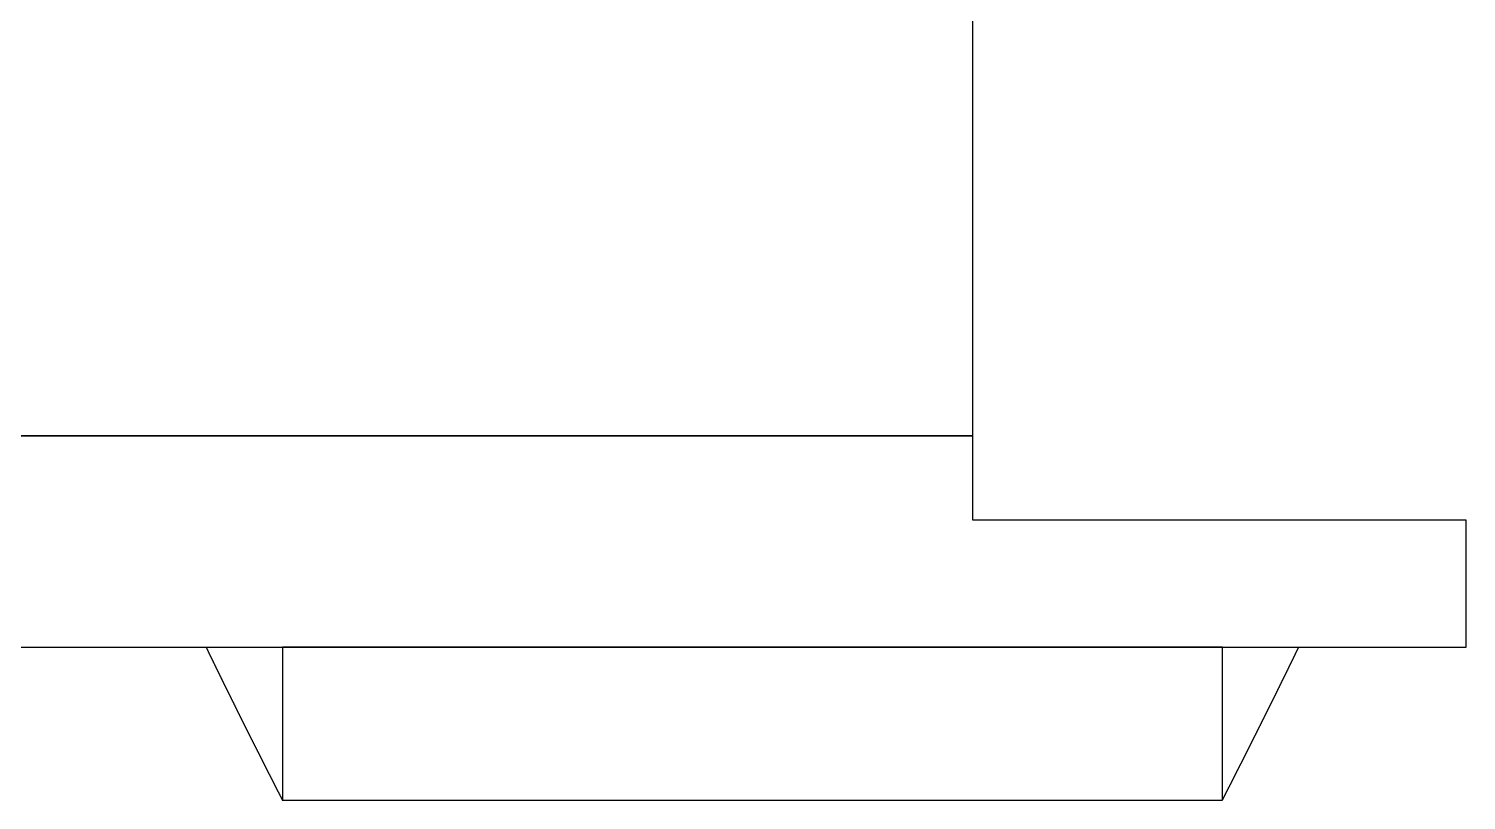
# Model space of a CAD drawing. Extents: x -37.2 to 46.7, y -36.3 to 36.3.
# Drawn here: x 41.47 to 46.72, y -2.81 to 0 of the extents above; entities that cross this region are included whole.
import ezdxf

# ---------------------------------------------------------------- set-up
doc = ezdxf.new("R2010")
doc.units = 0

msp = doc.modelspace()

# ---------------------------------------------------------------- linework, layer by layer
at = {"layer": 'ROSENBERGER_32K101-400L5_V2_GOLD'}
for points in [[(37.21516, -1.485742), (37.21516, -2.256782), (46.71516, -2.256782), (46.71516, -1.792851), (44.91516, -1.792851), (44.91516, -1.485742)], [(42.39516, -2.256782), (42.39516, -2.814984), (45.82516, -2.814984), (45.82516, -2.256782)]]:
    msp.add_lwpolyline(points, close=True, dxfattribs=at)
for points in [[(42.116588, -2.256782), (42.39516, -2.256782)], [(42.116588, -2.256782), (42.11686, -2.257343), (42.117132, -2.257905), (42.117404, -2.258466), (42.117676, -2.259028), (42.117947, -2.25959), (42.118219, -2.260151), (42.118491, -2.260713), (42.118763, -2.261274), (42.119035, -2.261836), (42.119307, -2.262397), (42.119579, -2.262959), (42.119851, -2.26352), (42.120123, -2.264081), (42.120395, -2.264643), (42.120667, -2.265204), (42.120939, -2.265766), (42.121211, -2.266327), (42.121483, -2.266889), (42.121755, -2.26745), (42.122027, -2.268012), (42.122299, -2.268573), (42.122571, -2.269134), (42.122843, -2.269696), (42.123115, -2.270257), (42.123387, -2.270819), (42.123659, -2.27138), (42.123932, -2.271941), (42.124204, -2.272503), (42.124476, -2.273064), (42.124748, -2.273625), (42.125021, -2.274187), (42.125293, -2.274748), (42.125565, -2.275309), (42.125837, -2.275871), (42.12611, -2.276432), (42.126382, -2.276993), (42.126654, -2.277554), (42.126927, -2.278116), (42.127199, -2.278677), (42.127471, -2.279238), (42.127744, -2.279799), (42.128016, -2.280361), (42.128289, -2.280922), (42.128561, -2.281483), (42.128834, -2.282044), (42.129106, -2.282606), (42.129379, -2.283167), (42.129651, -2.283728), (42.129924, -2.284289), (42.130196, -2.28485), (42.130469, -2.285412), (42.130741, -2.285973), (42.131014, -2.286534), (42.131287, -2.287095), (42.131559, -2.287656), (42.131832, -2.288217), (42.132105, -2.288778), (42.132377, -2.28934), (42.13265, -2.289901), (42.132923, -2.290462), (42.133195, -2.291023), (42.133468, -2.291584), (42.133741, -2.292145), (42.134014, -2.292706), (42.134286, -2.293267), (42.134559, -2.293828), (42.134832, -2.294389), (42.135105, -2.29495), (42.135378, -2.295511), (42.135651, -2.296072), (42.135923, -2.296633), (42.136196, -2.297194), (42.136469, -2.297755), (42.136742, -2.298316), (42.137015, -2.298877), (42.137288, -2.299438), (42.137561, -2.299999), (42.137834, -2.30056), (42.138107, -2.301121), (42.13838, -2.301682), (42.138653, -2.302243), (42.138926, -2.302804), (42.139199, -2.303365), (42.139472, -2.303926), (42.139745, -2.304487), (42.140018, -2.305048), (42.140292, -2.305609), (42.140565, -2.30617), (42.140838, -2.30673), (42.141111, -2.307291), (42.141384, -2.307852), (42.141657, -2.308413), (42.141931, -2.308974), (42.142204, -2.309535), (42.142477, -2.310096), (42.14275, -2.310656), (42.143024, -2.311217), (42.143297, -2.311778), (42.14357, -2.312339), (42.143844, -2.3129), (42.144117, -2.313461), (42.14439, -2.314021), (42.144664, -2.314582), (42.144937, -2.315143), (42.145211, -2.315704), (42.145484, -2.316264), (42.145757, -2.316825), (42.146031, -2.317386), (42.146304, -2.317947), (42.146578, -2.318507), (42.146851, -2.319068), (42.147125, -2.319629), (42.147398, -2.320189), (42.147672, -2.32075), (42.147945, -2.321311), (42.148219, -2.321872), (42.148493, -2.322432), (42.148766, -2.322993), (42.14904, -2.323554), (42.149313, -2.324114), (42.149587, -2.324675), (42.149861, -2.325235), (42.150134, -2.325796), (42.150408, -2.326357), (42.150682, -2.326917), (42.150956, -2.327478), (42.151229, -2.328039), (42.151503, -2.328599), (42.151777, -2.32916), (42.152051, -2.32972), (42.152324, -2.330281), (42.152598, -2.330841), (42.152872, -2.331402), (42.153146, -2.331963), (42.15342, -2.332523), (42.153694, -2.333084), (42.153968, -2.333644), (42.154241, -2.334205), (42.154515, -2.334765), (42.154789, -2.335326), (42.155063, -2.335886), (42.155337, -2.336447), (42.155611, -2.337007), (42.155885, -2.337568), (42.156159, -2.338128), (42.156433, -2.338689), (42.156707, -2.339249), (42.156981, -2.339809), (42.157255, -2.34037), (42.15753, -2.34093), (42.157804, -2.341491), (42.158078, -2.342051), (42.158352, -2.342612), (42.158626, -2.343172), (42.1589, -2.343732), (42.159174, -2.344293), (42.159449, -2.344853), (42.159723, -2.345414), (42.159997, -2.345974), (42.160271, -2.346534), (42.160546, -2.347095), (42.16082, -2.347655), (42.161094, -2.348215), (42.161368, -2.348776), (42.161643, -2.349336), (42.161917, -2.349896), (42.162191, -2.350457), (42.162466, -2.351017), (42.16274, -2.351577), (42.163014, -2.352137), (42.163289, -2.352698), (42.163563, -2.353258), (42.163838, -2.353818), (42.164112, -2.354378), (42.164387, -2.354939), (42.164661, -2.355499), (42.164936, -2.356059), (42.16521, -2.356619), (42.165485, -2.35718), (42.165759, -2.35774), (42.166034, -2.3583), (42.166308, -2.35886), (42.166583, -2.35942), (42.166857, -2.359981), (42.167132, -2.360541), (42.167407, -2.361101), (42.167681, -2.361661), (42.167956, -2.362221), (42.168231, -2.362781), (42.168505, -2.363342), (42.16878, -2.363902), (42.169055, -2.364462), (42.169329, -2.365022), (42.169604, -2.365582), (42.169879, -2.366142), (42.170154, -2.366702), (42.170428, -2.367262), (42.170703, -2.367822), (42.170978, -2.368383), (42.171253, -2.368943), (42.171528, -2.369503), (42.171803, -2.370063), (42.172077, -2.370623), (42.172352, -2.371183), (42.172627, -2.371743), (42.172902, -2.372303), (42.173177, -2.372863), (42.173452, -2.373423), (42.173727, -2.373983), (42.174002, -2.374543), (42.174277, -2.375103), (42.174552, -2.375663), (42.174827, -2.376223), (42.175102, -2.376783), (42.175377, -2.377343), (42.175652, -2.377903), (42.175927, -2.378463), (42.176202, -2.379023), (42.176477, -2.379583), (42.176752, -2.380143), (42.177028, -2.380702), (42.177303, -2.381262), (42.177578, -2.381822), (42.177853, -2.382382), (42.178128, -2.382942), (42.178403, -2.383502), (42.178679, -2.384062), (42.178954, -2.384622), (42.179229, -2.385182), (42.179504, -2.385741), (42.17978, -2.386301), (42.180055, -2.386861), (42.18033, -2.387421), (42.180606, -2.387981), (42.180881, -2.388541), (42.181156, -2.3891), (42.181432, -2.38966), (42.181707, -2.39022), (42.181982, -2.39078), (42.182258, -2.39134), (42.182533, -2.391899), (42.182809, -2.392459), (42.183084, -2.393019), (42.183359, -2.393579), (42.183635, -2.394138), (42.18391, -2.394698), (42.184186, -2.395258), (42.184461, -2.395818), (42.184737, -2.396377), (42.185012, -2.396937), (42.185288, -2.397497), (42.185564, -2.398057), (42.185839, -2.398616), (42.186115, -2.399176), (42.18639, -2.399736), (42.186666, -2.400295), (42.186942, -2.400855), (42.187217, -2.401415), (42.187493, -2.401974), (42.187769, -2.402534), (42.188044, -2.403094), (42.18832, -2.403653), (42.188596, -2.404213), (42.188872, -2.404772), (42.189147, -2.405332), (42.189423, -2.405892), (42.189699, -2.406451), (42.189975, -2.407011), (42.19025, -2.40757), (42.190526, -2.40813), (42.190802, -2.40869), (42.191078, -2.409249), (42.191354, -2.409809), (42.19163, -2.410368), (42.191906, -2.410928), (42.192182, -2.411487), (42.192457, -2.412047), (42.192733, -2.412606), (42.193009, -2.413166), (42.193285, -2.413725), (42.193561, -2.414285), (42.193837, -2.414844), (42.194113, -2.415404), (42.194389, -2.415963), (42.194665, -2.416523), (42.194941, -2.417082), (42.195217, -2.417642), (42.195493, -2.418201), (42.19577, -2.418761), (42.196046, -2.41932), (42.196322, -2.41988), (42.196598, -2.420439), (42.196874, -2.420998), (42.19715, -2.421558), (42.197426, -2.422117), (42.197703, -2.422677), (42.197979, -2.423236), (42.198255, -2.423795), (42.198531, -2.424355), (42.198807, -2.424914), (42.199084, -2.425474), (42.19936, -2.426033), (42.199636, -2.426592), (42.199913, -2.427152), (42.200189, -2.427711), (42.200465, -2.42827), (42.200742, -2.42883), (42.201018, -2.429389), (42.201294, -2.429948), (42.201571, -2.430508), (42.201847, -2.431067), (42.202123, -2.431626), (42.2024, -2.432185), (42.202676, -2.432745), (42.202953, -2.433304), (42.203229, -2.433863), (42.203506, -2.434423), (42.203782, -2.434982), (42.204059, -2.435541), (42.204335, -2.4361), (42.204612, -2.43666), (42.204888, -2.437219), (42.205165, -2.437778), (42.205441, -2.438337), (42.205718, -2.438896), (42.205994, -2.439456), (42.206271, -2.440015), (42.206548, -2.440574), (42.206824, -2.441133), (42.207101, -2.441692), (42.207378, -2.442251), (42.207654, -2.442811), (42.207931, -2.44337), (42.208208, -2.443929), (42.208484, -2.444488), (42.208761, -2.445047), (42.209038, -2.445606), (42.209315, -2.446165), (42.209591, -2.446725), (42.209868, -2.447284), (42.210145, -2.447843), (42.210422, -2.448402), (42.210699, -2.448961), (42.210975, -2.44952), (42.211252, -2.450079), (42.211529, -2.450638), (42.211806, -2.451197), (42.212083, -2.451756), (42.21236, -2.452315), (42.212637, -2.452874), (42.212914, -2.453433), (42.213191, -2.453992), (42.213468, -2.454551), (42.213745, -2.45511), (42.214022, -2.455669), (42.214299, -2.456228), (42.214576, -2.456787), (42.214853, -2.457346), (42.21513, -2.457905), (42.215407, -2.458464), (42.215684, -2.459023), (42.215961, -2.459582), (42.216238, -2.460141), (42.216515, -2.4607), (42.216792, -2.461259), (42.217069, -2.461818), (42.217346, -2.462377), (42.217624, -2.462936), (42.217901, -2.463495), (42.218178, -2.464054), (42.218455, -2.464613), (42.218732, -2.465172), (42.21901, -2.46573), (42.219287, -2.466289), (42.219564, -2.466848), (42.219841, -2.467407), (42.220119, -2.467966), (42.220396, -2.468525), (42.220673, -2.469084), (42.220951, -2.469642), (42.221228, -2.470201), (42.221505, -2.47076), (42.221783, -2.471319), (42.22206, -2.471878), (42.222337, -2.472437), (42.222615, -2.472995), (42.222892, -2.473554), (42.22317, -2.474113), (42.223447, -2.474672), (42.223724, -2.47523), (42.224002, -2.475789), (42.224279, -2.476348), (42.224557, -2.476907), (42.224834, -2.477466), (42.225112, -2.478024), (42.225389, -2.478583), (42.225667, -2.479142), (42.225944, -2.4797), (42.226222, -2.480259), (42.2265, -2.480818), (42.226777, -2.481377), (42.227055, -2.481935), (42.227332, -2.482494), (42.22761, -2.483053), (42.227888, -2.483611), (42.228165, -2.48417), (42.228443, -2.484729), (42.228721, -2.485287), (42.228998, -2.485846), (42.229276, -2.486405), (42.229554, -2.486963), (42.229832, -2.487522), (42.230109, -2.488081), (42.230387, -2.488639), (42.230665, -2.489198), (42.230943, -2.489756), (42.23122, -2.490315), (42.231498, -2.490874), (42.231776, -2.491432), (42.232054, -2.491991), (42.232332, -2.492549), (42.23261, -2.493108), (42.232887, -2.493666), (42.233165, -2.494225), (42.233443, -2.494784), (42.233721, -2.495342), (42.233999, -2.495901), (42.234277, -2.496459), (42.234555, -2.497018), (42.234833, -2.497576), (42.235111, -2.498135), (42.235389, -2.498693), (42.235667, -2.499252), (42.235945, -2.49981), (42.236223, -2.500369), (42.236501, -2.500927), (42.236779, -2.501486), (42.237057, -2.502044), (42.237335, -2.502603), (42.237613, -2.503161), (42.237891, -2.50372), (42.238169, -2.504278), (42.238448, -2.504836), (42.238726, -2.505395), (42.239004, -2.505953), (42.239282, -2.506512), (42.23956, -2.50707), (42.239838, -2.507628), (42.240117, -2.508187), (42.240395, -2.508745), (42.240673, -2.509304), (42.240951, -2.509862), (42.24123, -2.51042), (42.241508, -2.510979), (42.241786, -2.511537), (42.242064, -2.512095), (42.242343, -2.512654), (42.242621, -2.513212), (42.242899, -2.513771), (42.243178, -2.514329), (42.243456, -2.514887), (42.243734, -2.515445), (42.244013, -2.516004), (42.244291, -2.516562), (42.24457, -2.51712), (42.244848, -2.517679), (42.245127, -2.518237), (42.245405, -2.518795), (42.245683, -2.519354), (42.245962, -2.519912), (42.24624, -2.52047), (42.246519, -2.521028), (42.246797, -2.521587), (42.247076, -2.522145), (42.247354, -2.522703), (42.247633, -2.523261), (42.247912, -2.523819), (42.24819, -2.524378), (42.248469, -2.524936), (42.248747, -2.525494), (42.249026, -2.526052), (42.249305, -2.526611), (42.249583, -2.527169), (42.249862, -2.527727), (42.25014, -2.528285), (42.250419, -2.528843), (42.250698, -2.529401), (42.250977, -2.52996), (42.251255, -2.530518), (42.251534, -2.531076), (42.251813, -2.531634), (42.252091, -2.532192), (42.25237, -2.53275), (42.252649, -2.533308), (42.252928, -2.533866), (42.253207, -2.534425), (42.253485, -2.534983), (42.253764, -2.535541), (42.254043, -2.536099), (42.254322, -2.536657), (42.254601, -2.537215), (42.25488, -2.537773), (42.255158, -2.538331), (42.255437, -2.538889), (42.255716, -2.539447), (42.255995, -2.540005), (42.256274, -2.540563), (42.256553, -2.541121), (42.256832, -2.541679), (42.257111, -2.542237), (42.25739, -2.542795), (42.257669, -2.543353), (42.257948, -2.543911), (42.258227, -2.544469), (42.258506, -2.545027), (42.258785, -2.545585), (42.259064, -2.546143), (42.259343, -2.546701), (42.259622, -2.547259), (42.259901, -2.547817), (42.26018, -2.548375), (42.260459, -2.548933), (42.260739, -2.549491), (42.261018, -2.550049), (42.261297, -2.550607), (42.261576, -2.551165), (42.261855, -2.551723), (42.262134, -2.552281), (42.262414, -2.552839), (42.262693, -2.553396), (42.262972, -2.553954), (42.263251, -2.554512), (42.263531, -2.55507), (42.26381, -2.555628), (42.264089, -2.556186), (42.264368, -2.556744), (42.264648, -2.557302), (42.264927, -2.557859), (42.265206, -2.558417), (42.265486, -2.558975), (42.265765, -2.559533), (42.266044, -2.560091), (42.266324, -2.560649), (42.266603, -2.561206), (42.266882, -2.561764), (42.267162, -2.562322), (42.267441, -2.56288), (42.267721, -2.563438), (42.268, -2.563995), (42.26828, -2.564553), (42.268559, -2.565111), (42.268839, -2.565669), (42.269118, -2.566226), (42.269398, -2.566784), (42.269677, -2.567342), (42.269957, -2.5679), (42.270236, -2.568457), (42.270516, -2.569015), (42.270795, -2.569573), (42.271075, -2.570131), (42.271354, -2.570688), (42.271634, -2.571246), (42.271914, -2.571804), (42.272193, -2.572361), (42.272473, -2.572919), (42.272752, -2.573477), (42.273032, -2.574034), (42.273312, -2.574592), (42.273591, -2.57515), (42.273871, -2.575707), (42.274151, -2.576265), (42.274431, -2.576823), (42.27471, -2.57738), (42.27499, -2.577938), (42.27527, -2.578496), (42.27555, -2.579053), (42.275829, -2.579611), (42.276109, -2.580168), (42.276389, -2.580726), (42.276669, -2.581284), (42.276949, -2.581841), (42.277228, -2.582399), (42.277508, -2.582956), (42.277788, -2.583514), (42.278068, -2.584072), (42.278348, -2.584629), (42.278628, -2.585187), (42.278908, -2.585744), (42.279188, -2.586302), (42.279467, -2.586859), (42.279747, -2.587417), (42.280027, -2.587974), (42.280307, -2.588532), (42.280587, -2.589089), (42.280867, -2.589647), (42.281147, -2.590204), (42.281427, -2.590762), (42.281707, -2.591319), (42.281987, -2.591877), (42.282267, -2.592434), (42.282547, -2.592992), (42.282827, -2.593549), (42.283108, -2.594107), (42.283388, -2.594664), (42.283668, -2.595222), (42.283948, -2.595779), (42.284228, -2.596337), (42.284508, -2.596894), (42.284788, -2.597451), (42.285068, -2.598009), (42.285349, -2.598566), (42.285629, -2.599124), (42.285909, -2.599681), (42.286189, -2.600238), (42.286469, -2.600796), (42.28675, -2.601353), (42.28703, -2.601911), (42.28731, -2.602468), (42.28759, -2.603025), (42.287871, -2.603583), (42.288151, -2.60414), (42.288431, -2.604697), (42.288712, -2.605255), (42.288992, -2.605812), (42.289272, -2.606369), (42.289553, -2.606927), (42.289833, -2.607484), (42.290113, -2.608041), (42.290394, -2.608599), (42.290674, -2.609156), (42.290954, -2.609713), (42.291235, -2.610271), (42.291515, -2.610828), (42.291796, -2.611385), (42.292076, -2.611942), (42.292357, -2.6125), (42.292637, -2.613057), (42.292918, -2.613614), (42.293198, -2.614171), (42.293479, -2.614729), (42.293759, -2.615286), (42.29404, -2.615843), (42.29432, -2.6164), (42.294601, -2.616958), (42.294881, -2.617515), (42.295162, -2.618072), (42.295442, -2.618629), (42.295723, -2.619186), (42.296004, -2.619744), (42.296284, -2.620301), (42.296565, -2.620858), (42.296846, -2.621415), (42.297126, -2.621972), (42.297407, -2.62253), (42.297688, -2.623087), (42.297968, -2.623644), (42.298249, -2.624201), (42.29853, -2.624758), (42.29881, -2.625315), (42.299091, -2.625872), (42.299372, -2.62643), (42.299653, -2.626987), (42.299933, -2.627544), (42.300214, -2.628101), (42.300495, -2.628658), (42.300776, -2.629215), (42.301057, -2.629772), (42.301337, -2.630329), (42.301618, -2.630886), (42.301899, -2.631443), (42.30218, -2.632001), (42.302461, -2.632558), (42.302742, -2.633115), (42.303023, -2.633672), (42.303304, -2.634229), (42.303584, -2.634786), (42.303865, -2.635343), (42.304146, -2.6359), (42.304427, -2.636457), (42.304708, -2.637014), (42.304989, -2.637571), (42.30527, -2.638128), (42.305551, -2.638685), (42.305832, -2.639242), (42.306113, -2.639799), (42.306394, -2.640356), (42.306675, -2.640913), (42.306956, -2.64147), (42.307237, -2.642027), (42.307518, -2.642584), (42.307799, -2.643141), (42.308081, -2.643698), (42.308362, -2.644255), (42.308643, -2.644812), (42.308924, -2.645368), (42.309205, -2.645925), (42.309486, -2.646482), (42.309767, -2.647039), (42.310049, -2.647596), (42.31033, -2.648153), (42.310611, -2.64871), (42.310892, -2.649267), (42.311173, -2.649824), (42.311455, -2.650381), (42.311736, -2.650938), (42.312017, -2.651494), (42.312298, -2.652051), (42.31258, -2.652608), (42.312861, -2.653165), (42.313142, -2.653722), (42.313423, -2.654279), (42.313705, -2.654836), (42.313986, -2.655392), (42.314267, -2.655949), (42.314549, -2.656506), (42.31483, -2.657063), (42.315112, -2.65762), (42.315393, -2.658176), (42.315674, -2.658733), (42.315956, -2.65929), (42.316237, -2.659847), (42.316519, -2.660404), (42.3168, -2.66096), (42.317081, -2.661517), (42.317363, -2.662074), (42.317644, -2.662631), (42.317926, -2.663187), (42.318207, -2.663744), (42.318489, -2.664301), (42.31877, -2.664858), (42.319052, -2.665414), (42.319333, -2.665971), (42.319615, -2.666528), (42.319896, -2.667085), (42.320178, -2.667641), (42.32046, -2.668198), (42.320741, -2.668755), (42.321023, -2.669311), (42.321304, -2.669868), (42.321586, -2.670425), (42.321868, -2.670981), (42.322149, -2.671538), (42.322431, -2.672095), (42.322713, -2.672651), (42.322994, -2.673208), (42.323276, -2.673765), (42.323558, -2.674321), (42.323839, -2.674878), (42.324121, -2.675435), (42.324403, -2.675991), (42.324685, -2.676548), (42.324966, -2.677105), (42.325248, -2.677661), (42.32553, -2.678218), (42.325812, -2.678774), (42.326093, -2.679331), (42.326375, -2.679888), (42.326657, -2.680444), (42.326939, -2.681001), (42.327221, -2.681557), (42.327503, -2.682114), (42.327784, -2.68267), (42.328066, -2.683227), (42.328348, -2.683784), (42.32863, -2.68434), (42.328912, -2.684897), (42.329194, -2.685453), (42.329476, -2.68601), (42.329758, -2.686566), (42.33004, -2.687123), (42.330322, -2.687679), (42.330604, -2.688236), (42.330886, -2.688792), (42.331168, -2.689349), (42.33145, -2.689905), (42.331732, -2.690462), (42.332014, -2.691018), (42.332296, -2.691575), (42.332578, -2.692131), (42.33286, -2.692688), (42.333142, -2.693244), (42.333424, -2.693801), (42.333706, -2.694357), (42.333988, -2.694913), (42.33427, -2.69547), (42.334552, -2.696026), (42.334834, -2.696583), (42.335116, -2.697139), (42.335399, -2.697696), (42.335681, -2.698252), (42.335963, -2.698808), (42.336245, -2.699365), (42.336527, -2.699921), (42.33681, -2.700478), (42.337092, -2.701034), (42.337374, -2.70159), (42.337656, -2.702147), (42.337938, -2.702703), (42.338221, -2.703259), (42.338503, -2.703816), (42.338785, -2.704372), (42.339067, -2.704929), (42.33935, -2.705485), (42.339632, -2.706041), (42.339914, -2.706598), (42.340197, -2.707154), (42.340479, -2.70771), (42.340761, -2.708267), (42.341044, -2.708823), (42.341326, -2.709379), (42.341609, -2.709935), (42.341891, -2.710492), (42.342173, -2.711048), (42.342456, -2.711604), (42.342738, -2.712161), (42.343021, -2.712717), (42.343303, -2.713273), (42.343585, -2.713829), (42.343868, -2.714386), (42.34415, -2.714942), (42.344433, -2.715498), (42.344715, -2.716054), (42.344998, -2.716611), (42.34528, -2.717167), (42.345563, -2.717723), (42.345845, -2.718279), (42.346128, -2.718836), (42.346411, -2.719392), (42.346693, -2.719948), (42.346976, -2.720504), (42.347258, -2.72106), (42.347541, -2.721617), (42.347823, -2.722173), (42.348106, -2.722729), (42.348389, -2.723285), (42.348671, -2.723841), (42.348954, -2.724397), (42.349237, -2.724954), (42.349519, -2.72551), (42.349802, -2.726066), (42.350085, -2.726622), (42.350367, -2.727178), (42.35065, -2.727734), (42.350933, -2.72829), (42.351216, -2.728847), (42.351498, -2.729403), (42.351781, -2.729959), (42.352064, -2.730515), (42.352347, -2.731071), (42.352629, -2.731627), (42.352912, -2.732183), (42.353195, -2.732739), (42.353478, -2.733295), (42.353761, -2.733851), (42.354043, -2.734407), (42.354326, -2.734964), (42.354609, -2.73552), (42.354892, -2.736076), (42.355175, -2.736632), (42.355458, -2.737188), (42.355741, -2.737744), (42.356024, -2.7383), (42.356306, -2.738856), (42.356589, -2.739412), (42.356872, -2.739968), (42.357155, -2.740524), (42.357438, -2.74108), (42.357721, -2.741636), (42.358004, -2.742192), (42.358287, -2.742748), (42.35857, -2.743304), (42.358853, -2.74386), (42.359136, -2.744416), (42.359419, -2.744972), (42.359702, -2.745528), (42.359985, -2.746084), (42.360268, -2.74664), (42.360551, -2.747196), (42.360834, -2.747752), (42.361118, -2.748307), (42.361401, -2.748863), (42.361684, -2.749419), (42.361967, -2.749975), (42.36225, -2.750531), (42.362533, -2.751087), (42.362816, -2.751643), (42.363099, -2.752199), (42.363383, -2.752755), (42.363666, -2.753311), (42.363949, -2.753867), (42.364232, -2.754422), (42.364515, -2.754978), (42.364799, -2.755534), (42.365082, -2.75609), (42.365365, -2.756646), (42.365648, -2.757202), (42.365932, -2.757758), (42.366215, -2.758314), (42.366498, -2.758869), (42.366781, -2.759425), (42.367065, -2.759981), (42.367348, -2.760537), (42.367631, -2.761093), (42.367915, -2.761649), (42.368198, -2.762204), (42.368481, -2.76276), (42.368765, -2.763316), (42.369048, -2.763872), (42.369331, -2.764428), (42.369615, -2.764983), (42.369898, -2.765539), (42.370182, -2.766095), (42.370465, -2.766651), (42.370748, -2.767206), (42.371032, -2.767762), (42.371315, -2.768318), (42.371599, -2.768874), (42.371882, -2.769429), (42.372166, -2.769985), (42.372449, -2.770541), (42.372733, -2.771097), (42.373016, -2.771652), (42.3733, -2.772208), (42.373583, -2.772764), (42.373867, -2.773319), (42.37415, -2.773875), (42.374434, -2.774431), (42.374718, -2.774987), (42.375001, -2.775542), (42.375285, -2.776098), (42.375568, -2.776654), (42.375852, -2.777209), (42.376135, -2.777765), (42.376419, -2.778321), (42.376703, -2.778876), (42.376986, -2.779432), (42.37727, -2.779988), (42.377554, -2.780543), (42.377837, -2.781099), (42.378121, -2.781655), (42.378405, -2.78221), (42.378688, -2.782766), (42.378972, -2.783321), (42.379256, -2.783877), (42.37954, -2.784433), (42.379823, -2.784988), (42.380107, -2.785544), (42.380391, -2.786099), (42.380675, -2.786655), (42.380958, -2.787211), (42.381242, -2.787766), (42.381526, -2.788322), (42.38181, -2.788877), (42.382094, -2.789433), (42.382378, -2.789988), (42.382661, -2.790544), (42.382945, -2.7911), (42.383229, -2.791655), (42.383513, -2.792211), (42.383797, -2.792766), (42.384081, -2.793322), (42.384365, -2.793877), (42.384649, -2.794433), (42.384932, -2.794988), (42.385216, -2.795544), (42.3855, -2.796099), (42.385784, -2.796655), (42.386068, -2.79721), (42.386352, -2.797766), (42.386636, -2.798321), (42.38692, -2.798877), (42.387204, -2.799432), (42.387488, -2.799988), (42.387772, -2.800543), (42.388056, -2.801099), (42.38834, -2.801654), (42.388624, -2.80221), (42.388908, -2.802765), (42.389192, -2.80332), (42.389476, -2.803876), (42.389761, -2.804431), (42.390045, -2.804987), (42.390329, -2.805542), (42.390613, -2.806098), (42.390897, -2.806653), (42.391181, -2.807208), (42.391465, -2.807764), (42.391749, -2.808319), (42.392034, -2.808875), (42.392318, -2.80943), (42.392602, -2.809985), (42.392886, -2.810541), (42.39317, -2.811096), (42.393454, -2.811652), (42.393739, -2.812207), (42.394023, -2.812762), (42.394307, -2.813318), (42.394591, -2.813873), (42.394876, -2.814428), (42.39516, -2.814984)], [(42.39516, -2.256782), (42.39516, -2.814984)], [(45.82516, -2.256782), (46.103731, -2.256782)], [(45.82516, -2.814984), (45.82516, -2.256782)], [(45.82516, -2.814984), (45.825444, -2.814428), (45.825728, -2.813873), (45.826013, -2.813318), (45.826297, -2.812762), (45.826581, -2.812207), (45.826865, -2.811652), (45.82715, -2.811096), (45.827434, -2.810541), (45.827718, -2.809985), (45.828002, -2.80943), (45.828286, -2.808875), (45.82857, -2.808319), (45.828855, -2.807764), (45.829139, -2.807208), (45.829423, -2.806653), (45.829707, -2.806098), (45.829991, -2.805542), (45.830275, -2.804987), (45.830559, -2.804431), (45.830843, -2.803876), (45.831127, -2.80332), (45.831411, -2.802765), (45.831696, -2.80221), (45.83198, -2.801654), (45.832264, -2.801099), (45.832548, -2.800543), (45.832832, -2.799988), (45.833116, -2.799432), (45.8334, -2.798877), (45.833684, -2.798321), (45.833968, -2.797766), (45.834252, -2.79721), (45.834536, -2.796655), (45.834819, -2.796099), (45.835103, -2.795544), (45.835387, -2.794988), (45.835671, -2.794433), (45.835955, -2.793877), (45.836239, -2.793322), (45.836523, -2.792766), (45.836807, -2.792211), (45.837091, -2.791655), (45.837375, -2.7911), (45.837658, -2.790544), (45.837942, -2.789988), (45.838226, -2.789433), (45.83851, -2.788877), (45.838794, -2.788322), (45.839078, -2.787766), (45.839361, -2.787211), (45.839645, -2.786655), (45.839929, -2.786099), (45.840213, -2.785544), (45.840496, -2.784988), (45.84078, -2.784433), (45.841064, -2.783877), (45.841348, -2.783321), (45.841631, -2.782766), (45.841915, -2.78221), (45.842199, -2.781655), (45.842482, -2.781099), (45.842766, -2.780543), (45.84305, -2.779988), (45.843333, -2.779432), (45.843617, -2.778876), (45.843901, -2.778321), (45.844184, -2.777765), (45.844468, -2.777209), (45.844751, -2.776654), (45.845035, -2.776098), (45.845319, -2.775542), (45.845602, -2.774987), (45.845886, -2.774431), (45.846169, -2.773875), (45.846453, -2.773319), (45.846736, -2.772764), (45.84702, -2.772208), (45.847303, -2.771652), (45.847587, -2.771097), (45.847871, -2.770541), (45.848154, -2.769985), (45.848437, -2.769429), (45.848721, -2.768874), (45.849004, -2.768318), (45.849288, -2.767762), (45.849571, -2.767206), (45.849855, -2.766651), (45.850138, -2.766095), (45.850422, -2.765539), (45.850705, -2.764983), (45.850988, -2.764428), (45.851272, -2.763872), (45.851555, -2.763316), (45.851838, -2.76276), (45.852122, -2.762204), (45.852405, -2.761649), (45.852688, -2.761093), (45.852972, -2.760537), (45.853255, -2.759981), (45.853538, -2.759425), (45.853822, -2.758869), (45.854105, -2.758314), (45.854388, -2.757758), (45.854671, -2.757202), (45.854955, -2.756646), (45.855238, -2.75609), (45.855521, -2.755534), (45.855804, -2.754978), (45.856088, -2.754422), (45.856371, -2.753867), (45.856654, -2.753311), (45.856937, -2.752755), (45.85722, -2.752199), (45.857503, -2.751643), (45.857787, -2.751087), (45.85807, -2.750531), (45.858353, -2.749975), (45.858636, -2.749419), (45.858919, -2.748863), (45.859202, -2.748307), (45.859485, -2.747752), (45.859768, -2.747196), (45.860051, -2.74664), (45.860335, -2.746084), (45.860618, -2.745528), (45.860901, -2.744972), (45.861184, -2.744416), (45.861467, -2.74386), (45.86175, -2.743304), (45.862033, -2.742748), (45.862316, -2.742192), (45.862599, -2.741636), (45.862882, -2.74108), (45.863165, -2.740524), (45.863447, -2.739968), (45.86373, -2.739412), (45.864013, -2.738856), (45.864296, -2.7383), (45.864579, -2.737744), (45.864862, -2.737188), (45.865145, -2.736632), (45.865428, -2.736076), (45.865711, -2.73552), (45.865994, -2.734964), (45.866276, -2.734407), (45.866559, -2.733851), (45.866842, -2.733295), (45.867125, -2.732739), (45.867408, -2.732183), (45.86769, -2.731627), (45.867973, -2.731071), (45.868256, -2.730515), (45.868539, -2.729959), (45.868821, -2.729403), (45.869104, -2.728847), (45.869387, -2.72829), (45.86967, -2.727734), (45.869952, -2.727178), (45.870235, -2.726622), (45.870518, -2.726066), (45.8708, -2.72551), (45.871083, -2.724954), (45.871366, -2.724397), (45.871648, -2.723841), (45.871931, -2.723285), (45.872214, -2.722729), (45.872496, -2.722173), (45.872779, -2.721617), (45.873062, -2.72106), (45.873344, -2.720504), (45.873627, -2.719948), (45.873909, -2.719392), (45.874192, -2.718836), (45.874474, -2.718279), (45.874757, -2.717723), (45.875039, -2.717167), (45.875322, -2.716611), (45.875604, -2.716054), (45.875887, -2.715498), (45.876169, -2.714942), (45.876452, -2.714386), (45.876734, -2.713829), (45.877017, -2.713273), (45.877299, -2.712717), (45.877582, -2.712161), (45.877864, -2.711604), (45.878146, -2.711048), (45.878429, -2.710492), (45.878711, -2.709935), (45.878994, -2.709379), (45.879276, -2.708823), (45.879558, -2.708267), (45.879841, -2.70771), (45.880123, -2.707154), (45.880405, -2.706598), (45.880688, -2.706041), (45.88097, -2.705485), (45.881252, -2.704929), (45.881535, -2.704372), (45.881817, -2.703816), (45.882099, -2.703259), (45.882381, -2.702703), (45.882664, -2.702147), (45.882946, -2.70159), (45.883228, -2.701034), (45.88351, -2.700478), (45.883792, -2.699921), (45.884075, -2.699365), (45.884357, -2.698808), (45.884639, -2.698252), (45.884921, -2.697696), (45.885203, -2.697139), (45.885485, -2.696583), (45.885768, -2.696026), (45.88605, -2.69547), (45.886332, -2.694913), (45.886614, -2.694357), (45.886896, -2.693801), (45.887178, -2.693244), (45.88746, -2.692688), (45.887742, -2.692131), (45.888024, -2.691575), (45.888306, -2.691018), (45.888588, -2.690462), (45.88887, -2.689905), (45.889152, -2.689349), (45.889434, -2.688792), (45.889716, -2.688236), (45.889998, -2.687679), (45.89028, -2.687123), (45.890562, -2.686566), (45.890844, -2.68601), (45.891126, -2.685453), (45.891408, -2.684897), (45.89169, -2.68434), (45.891972, -2.683784), (45.892253, -2.683227), (45.892535, -2.68267), (45.892817, -2.682114), (45.893099, -2.681557), (45.893381, -2.681001), (45.893663, -2.680444), (45.893945, -2.679888), (45.894226, -2.679331), (45.894508, -2.678774), (45.89479, -2.678218), (45.895072, -2.677661), (45.895353, -2.677105), (45.895635, -2.676548), (45.895917, -2.675991), (45.896199, -2.675435), (45.89648, -2.674878), (45.896762, -2.674321), (45.897044, -2.673765), (45.897325, -2.673208), (45.897607, -2.672651), (45.897889, -2.672095), (45.89817, -2.671538), (45.898452, -2.670981), (45.898734, -2.670425), (45.899015, -2.669868), (45.899297, -2.669311), (45.899579, -2.668755), (45.89986, -2.668198), (45.900142, -2.667641), (45.900423, -2.667085), (45.900705, -2.666528), (45.900986, -2.665971), (45.901268, -2.665414), (45.901549, -2.664858), (45.901831, -2.664301), (45.902112, -2.663744), (45.902394, -2.663187), (45.902675, -2.662631), (45.902957, -2.662074), (45.903238, -2.661517), (45.90352, -2.66096), (45.903801, -2.660404), (45.904083, -2.659847), (45.904364, -2.65929), (45.904645, -2.658733), (45.904927, -2.658176), (45.905208, -2.65762), (45.90549, -2.657063), (45.905771, -2.656506), (45.906052, -2.655949), (45.906334, -2.655392), (45.906615, -2.654836), (45.906896, -2.654279), (45.907178, -2.653722), (45.907459, -2.653165), (45.90774, -2.652608), (45.908021, -2.652051), (45.908303, -2.651494), (45.908584, -2.650938), (45.908865, -2.650381), (45.909146, -2.649824), (45.909428, -2.649267), (45.909709, -2.64871), (45.90999, -2.648153), (45.910271, -2.647596), (45.910552, -2.647039), (45.910834, -2.646482), (45.911115, -2.645925), (45.911396, -2.645368), (45.911677, -2.644812), (45.911958, -2.644255), (45.912239, -2.643698), (45.91252, -2.643141), (45.912801, -2.642584), (45.913082, -2.642027), (45.913364, -2.64147), (45.913645, -2.640913), (45.913926, -2.640356), (45.914207, -2.639799), (45.914488, -2.639242), (45.914769, -2.638685), (45.91505, -2.638128), (45.915331, -2.637571), (45.915612, -2.637014), (45.915893, -2.636457), (45.916173, -2.6359), (45.916454, -2.635343), (45.916735, -2.634786), (45.917016, -2.634229), (45.917297, -2.633672), (45.917578, -2.633115), (45.917859, -2.632558), (45.91814, -2.632001), (45.918421, -2.631443), (45.918702, -2.630886), (45.918982, -2.630329), (45.919263, -2.629772), (45.919544, -2.629215), (45.919825, -2.628658), (45.920106, -2.628101), (45.920386, -2.627544), (45.920667, -2.626987), (45.920948, -2.62643), (45.921229, -2.625872), (45.921509, -2.625315), (45.92179, -2.624758), (45.922071, -2.624201), (45.922351, -2.623644), (45.922632, -2.623087), (45.922913, -2.62253), (45.923194, -2.621972), (45.923474, -2.621415), (45.923755, -2.620858), (45.924035, -2.620301), (45.924316, -2.619744), (45.924597, -2.619186), (45.924877, -2.618629), (45.925158, -2.618072), (45.925438, -2.617515), (45.925719, -2.616958), (45.926, -2.6164), (45.92628, -2.615843), (45.926561, -2.615286), (45.926841, -2.614729), (45.927122, -2.614171), (45.927402, -2.613614), (45.927683, -2.613057), (45.927963, -2.6125), (45.928244, -2.611942), (45.928524, -2.611385), (45.928804, -2.610828), (45.929085, -2.610271), (45.929365, -2.609713), (45.929646, -2.609156), (45.929926, -2.608599), (45.930206, -2.608041), (45.930487, -2.607484), (45.930767, -2.606927), (45.931048, -2.606369), (45.931328, -2.605812), (45.931608, -2.605255), (45.931889, -2.604697), (45.932169, -2.60414), (45.932449, -2.603583), (45.932729, -2.603025), (45.93301, -2.602468), (45.93329, -2.601911), (45.93357, -2.601353), (45.93385, -2.600796), (45.934131, -2.600238), (45.934411, -2.599681), (45.934691, -2.599124), (45.934971, -2.598566), (45.935251, -2.598009), (45.935532, -2.597451), (45.935812, -2.596894), (45.936092, -2.596337), (45.936372, -2.595779), (45.936652, -2.595222), (45.936932, -2.594664), (45.937212, -2.594107), (45.937492, -2.593549), (45.937772, -2.592992), (45.938052, -2.592434), (45.938332, -2.591877), (45.938613, -2.591319), (45.938893, -2.590762), (45.939173, -2.590204), (45.939453, -2.589647), (45.939733, -2.589089), (45.940012, -2.588532), (45.940292, -2.587974), (45.940572, -2.587417), (45.940852, -2.586859), (45.941132, -2.586302), (45.941412, -2.585744), (45.941692, -2.585187), (45.941972, -2.584629), (45.942252, -2.584072), (45.942532, -2.583514), (45.942812, -2.582956), (45.943091, -2.582399), (45.943371, -2.581841), (45.943651, -2.581284), (45.943931, -2.580726), (45.944211, -2.580168), (45.94449, -2.579611), (45.94477, -2.579053), (45.94505, -2.578496), (45.94533, -2.577938), (45.945609, -2.57738), (45.945889, -2.576823), (45.946169, -2.576265), (45.946449, -2.575707), (45.946728, -2.57515), (45.947008, -2.574592), (45.947288, -2.574034), (45.947567, -2.573477), (45.947847, -2.572919), (45.948127, -2.572361), (45.948406, -2.571804), (45.948686, -2.571246), (45.948965, -2.570688), (45.949245, -2.570131), (45.949525, -2.569573), (45.949804, -2.569015), (45.950084, -2.568457), (45.950363, -2.5679), (45.950643, -2.567342), (45.950922, -2.566784), (45.951202, -2.566226), (45.951481, -2.565669), (45.951761, -2.565111), (45.95204, -2.564553), (45.95232, -2.563995), (45.952599, -2.563438), (45.952879, -2.56288), (45.953158, -2.562322), (45.953437, -2.561764), (45.953717, -2.561206), (45.953996, -2.560649), (45.954275, -2.560091), (45.954555, -2.559533), (45.954834, -2.558975), (45.955113, -2.558417), (45.955393, -2.557859), (45.955672, -2.557302), (45.955951, -2.556744), (45.956231, -2.556186), (45.95651, -2.555628), (45.956789, -2.55507), (45.957068, -2.554512), (45.957348, -2.553954), (45.957627, -2.553396), (45.957906, -2.552839), (45.958185, -2.552281), (45.958465, -2.551723), (45.958744, -2.551165), (45.959023, -2.550607), (45.959302, -2.550049), (45.959581, -2.549491), (45.95986, -2.548933), (45.960139, -2.548375), (45.960418, -2.547817), (45.960698, -2.547259), (45.960977, -2.546701), (45.961256, -2.546143), (45.961535, -2.545585), (45.961814, -2.545027), (45.962093, -2.544469), (45.962372, -2.543911), (45.962651, -2.543353), (45.96293, -2.542795), (45.963209, -2.542237), (45.963488, -2.541679), (45.963767, -2.541121), (45.964046, -2.540563), (45.964325, -2.540005), (45.964604, -2.539447), (45.964882, -2.538889), (45.965161, -2.538331), (45.96544, -2.537773), (45.965719, -2.537215), (45.965998, -2.536657), (45.966277, -2.536099), (45.966556, -2.535541), (45.966834, -2.534983), (45.967113, -2.534425), (45.967392, -2.533866), (45.967671, -2.533308), (45.96795, -2.53275), (45.968228, -2.532192), (45.968507, -2.531634), (45.968786, -2.531076), (45.969065, -2.530518), (45.969343, -2.52996), (45.969622, -2.529401), (45.969901, -2.528843), (45.970179, -2.528285), (45.970458, -2.527727), (45.970737, -2.527169), (45.971015, -2.526611), (45.971294, -2.526052), (45.971572, -2.525494), (45.971851, -2.524936), (45.97213, -2.524378), (45.972408, -2.523819), (45.972687, -2.523261), (45.972965, -2.522703), (45.973244, -2.522145), (45.973522, -2.521587), (45.973801, -2.521028), (45.974079, -2.52047), (45.974358, -2.519912), (45.974636, -2.519354), (45.974915, -2.518795), (45.975193, -2.518237), (45.975472, -2.517679), (45.97575, -2.51712), (45.976029, -2.516562), (45.976307, -2.516004), (45.976585, -2.515445), (45.976864, -2.514887), (45.977142, -2.514329), (45.97742, -2.513771), (45.977699, -2.513212), (45.977977, -2.512654), (45.978255, -2.512095), (45.978534, -2.511537), (45.978812, -2.510979), (45.97909, -2.51042), (45.979368, -2.509862), (45.979647, -2.509304), (45.979925, -2.508745), (45.980203, -2.508187), (45.980481, -2.507628), (45.98076, -2.50707), (45.981038, -2.506512), (45.981316, -2.505953), (45.981594, -2.505395), (45.981872, -2.504836), (45.98215, -2.504278), (45.982428, -2.50372), (45.982707, -2.503161), (45.982985, -2.502603), (45.983263, -2.502044), (45.983541, -2.501486), (45.983819, -2.500927), (45.984097, -2.500369), (45.984375, -2.49981), (45.984653, -2.499252), (45.984931, -2.498693), (45.985209, -2.498135), (45.985487, -2.497576), (45.985765, -2.497018), (45.986043, -2.496459), (45.986321, -2.495901), (45.986599, -2.495342), (45.986877, -2.494784), (45.987154, -2.494225), (45.987432, -2.493666), (45.98771, -2.493108), (45.987988, -2.492549), (45.988266, -2.491991), (45.988544, -2.491432), (45.988822, -2.490874), (45.989099, -2.490315), (45.989377, -2.489756), (45.989655, -2.489198), (45.989933, -2.488639), (45.990211, -2.488081), (45.990488, -2.487522), (45.990766, -2.486963), (45.991044, -2.486405), (45.991321, -2.485846), (45.991599, -2.485287), (45.991877, -2.484729), (45.992154, -2.48417), (45.992432, -2.483611), (45.99271, -2.483053), (45.992987, -2.482494), (45.993265, -2.481935), (45.993543, -2.481377), (45.99382, -2.480818), (45.994098, -2.480259), (45.994375, -2.4797), (45.994653, -2.479142), (45.99493, -2.478583), (45.995208, -2.478024), (45.995485, -2.477466), (45.995763, -2.476907), (45.99604, -2.476348), (45.996318, -2.475789), (45.996595, -2.47523), (45.996873, -2.474672), (45.99715, -2.474113), (45.997428, -2.473554), (45.997705, -2.472995), (45.997982, -2.472437), (45.99826, -2.471878), (45.998537, -2.471319), (45.998815, -2.47076), (45.999092, -2.470201), (45.999369, -2.469642), (45.999647, -2.469084), (45.999924, -2.468525), (46.000201, -2.467966), (46.000478, -2.467407), (46.000756, -2.466848), (46.001033, -2.466289), (46.00131, -2.46573), (46.001587, -2.465172), (46.001865, -2.464613), (46.002142, -2.464054), (46.002419, -2.463495), (46.002696, -2.462936), (46.002973, -2.462377), (46.00325, -2.461818), (46.003528, -2.461259), (46.003805, -2.4607), (46.004082, -2.460141), (46.004359, -2.459582), (46.004636, -2.459023), (46.004913, -2.458464), (46.00519, -2.457905), (46.005467, -2.457346), (46.005744, -2.456787), (46.006021, -2.456228), (46.006298, -2.455669), (46.006575, -2.45511), (46.006852, -2.454551), (46.007129, -2.453992), (46.007406, -2.453433), (46.007683, -2.452874), (46.00796, -2.452315), (46.008237, -2.451756), (46.008514, -2.451197), (46.008791, -2.450638), (46.009067, -2.450079), (46.009344, -2.44952), (46.009621, -2.448961), (46.009898, -2.448402), (46.010175, -2.447843), (46.010452, -2.447284), (46.010728, -2.446725), (46.011005, -2.446165), (46.011282, -2.445606), (46.011559, -2.445047), (46.011835, -2.444488), (46.012112, -2.443929), (46.012389, -2.44337), (46.012665, -2.442811), (46.012942, -2.442251), (46.013219, -2.441692), (46.013495, -2.441133), (46.013772, -2.440574), (46.014049, -2.440015), (46.014325, -2.439456), (46.014602, -2.438896), (46.014878, -2.438337), (46.015155, -2.437778), (46.015432, -2.437219), (46.015708, -2.43666), (46.015985, -2.4361), (46.016261, -2.435541), (46.016538, -2.434982), (46.016814, -2.434423), (46.017091, -2.433863), (46.017367, -2.433304), (46.017644, -2.432745), (46.01792, -2.432185), (46.018196, -2.431626), (46.018473, -2.431067), (46.018749, -2.430508), (46.019026, -2.429948), (46.019302, -2.429389), (46.019578, -2.42883), (46.019855, -2.42827), (46.020131, -2.427711), (46.020407, -2.427152), (46.020684, -2.426592), (46.02096, -2.426033), (46.021236, -2.425474), (46.021512, -2.424914), (46.021789, -2.424355), (46.022065, -2.423795), (46.022341, -2.423236), (46.022617, -2.422677), (46.022893, -2.422117), (46.02317, -2.421558), (46.023446, -2.420998), (46.023722, -2.420439), (46.023998, -2.41988), (46.024274, -2.41932), (46.02455, -2.418761), (46.024826, -2.418201), (46.025102, -2.417642), (46.025378, -2.417082), (46.025654, -2.416523), (46.02593, -2.415963), (46.026207, -2.415404), (46.026483, -2.414844), (46.026759, -2.414285), (46.027034, -2.413725), (46.02731, -2.413166), (46.027586, -2.412606), (46.027862, -2.412047), (46.028138, -2.411487), (46.028414, -2.410928), (46.02869, -2.410368), (46.028966, -2.409809), (46.029242, -2.409249), (46.029518, -2.40869), (46.029793, -2.40813), (46.030069, -2.40757), (46.030345, -2.407011), (46.030621, -2.406451), (46.030897, -2.405892), (46.031172, -2.405332), (46.031448, -2.404772), (46.031724, -2.404213), (46.032, -2.403653), (46.032275, -2.403094), (46.032551, -2.402534), (46.032827, -2.401974), (46.033102, -2.401415), (46.033378, -2.400855), (46.033654, -2.400295), (46.033929, -2.399736), (46.034205, -2.399176), (46.034481, -2.398616), (46.034756, -2.398057), (46.035032, -2.397497), (46.035307, -2.396937), (46.035583, -2.396377), (46.035858, -2.395818), (46.036134, -2.395258), (46.036409, -2.394698), (46.036685, -2.394138), (46.03696, -2.393579), (46.037236, -2.393019), (46.037511, -2.392459), (46.037787, -2.391899), (46.038062, -2.39134), (46.038337, -2.39078), (46.038613, -2.39022), (46.038888, -2.38966), (46.039164, -2.3891), (46.039439, -2.388541), (46.039714, -2.387981), (46.03999, -2.387421), (46.040265, -2.386861), (46.04054, -2.386301), (46.040815, -2.385741), (46.041091, -2.385182), (46.041366, -2.384622), (46.041641, -2.384062), (46.041916, -2.383502), (46.042192, -2.382942), (46.042467, -2.382382), (46.042742, -2.381822), (46.043017, -2.381262), (46.043292, -2.380702), (46.043567, -2.380143), (46.043842, -2.379583), (46.044118, -2.379023), (46.044393, -2.378463), (46.044668, -2.377903), (46.044943, -2.377343), (46.045218, -2.376783), (46.045493, -2.376223), (46.045768, -2.375663), (46.046043, -2.375103), (46.046318, -2.374543), (46.046593, -2.373983), (46.046868, -2.373423), (46.047143, -2.372863), (46.047418, -2.372303), (46.047693, -2.371743), (46.047967, -2.371183), (46.048242, -2.370623), (46.048517, -2.370063), (46.048792, -2.369503), (46.049067, -2.368943), (46.049342, -2.368383), (46.049617, -2.367822), (46.049891, -2.367262), (46.050166, -2.366702), (46.050441, -2.366142), (46.050716, -2.365582), (46.05099, -2.365022), (46.051265, -2.364462), (46.05154, -2.363902), (46.051815, -2.363342), (46.052089, -2.362781), (46.052364, -2.362221), (46.052639, -2.361661), (46.052913, -2.361101), (46.053188, -2.360541), (46.053462, -2.359981), (46.053737, -2.35942), (46.054012, -2.35886), (46.054286, -2.3583), (46.054561, -2.35774), (46.054835, -2.35718), (46.05511, -2.356619), (46.055384, -2.356059), (46.055659, -2.355499), (46.055933, -2.354939), (46.056208, -2.354378), (46.056482, -2.353818), (46.056757, -2.353258), (46.057031, -2.352698), (46.057305, -2.352137), (46.05758, -2.351577), (46.057854, -2.351017), (46.058128, -2.350457), (46.058403, -2.349896), (46.058677, -2.349336), (46.058951, -2.348776), (46.059226, -2.348215), (46.0595, -2.347655), (46.059774, -2.347095), (46.060049, -2.346534), (46.060323, -2.345974), (46.060597, -2.345414), (46.060871, -2.344853), (46.061145, -2.344293), (46.06142, -2.343732), (46.061694, -2.343172), (46.061968, -2.342612), (46.062242, -2.342051), (46.062516, -2.341491), (46.06279, -2.34093), (46.063064, -2.34037), (46.063338, -2.339809), (46.063612, -2.339249), (46.063886, -2.338689), (46.06416, -2.338128), (46.064435, -2.337568), (46.064709, -2.337007), (46.064982, -2.336447), (46.065256, -2.335886), (46.06553, -2.335326), (46.065804, -2.334765), (46.066078, -2.334205), (46.066352, -2.333644), (46.066626, -2.333084), (46.0669, -2.332523), (46.067174, -2.331963), (46.067448, -2.331402), (46.067721, -2.330841), (46.067995, -2.330281), (46.068269, -2.32972), (46.068543, -2.32916), (46.068817, -2.328599), (46.06909, -2.328039), (46.069364, -2.327478), (46.069638, -2.326917), (46.069912, -2.326357), (46.070185, -2.325796), (46.070459, -2.325235), (46.070733, -2.324675), (46.071006, -2.324114), (46.07128, -2.323554), (46.071554, -2.322993), (46.071827, -2.322432), (46.072101, -2.321872), (46.072374, -2.321311), (46.072648, -2.32075), (46.072921, -2.320189), (46.073195, -2.319629), (46.073468, -2.319068), (46.073742, -2.318507), (46.074015, -2.317947), (46.074289, -2.317386), (46.074562, -2.316825), (46.074836, -2.316264), (46.075109, -2.315704), (46.075383, -2.315143), (46.075656, -2.314582), (46.075929, -2.314021), (46.076203, -2.313461), (46.076476, -2.3129), (46.076749, -2.312339), (46.077023, -2.311778), (46.077296, -2.311217), (46.077569, -2.310656), (46.077843, -2.310096), (46.078116, -2.309535), (46.078389, -2.308974), (46.078662, -2.308413), (46.078936, -2.307852), (46.079209, -2.307291), (46.079482, -2.30673), (46.079755, -2.30617), (46.080028, -2.305609), (46.080301, -2.305048), (46.080574, -2.304487), (46.080848, -2.303926), (46.081121, -2.303365), (46.081394, -2.302804), (46.081667, -2.302243), (46.08194, -2.301682), (46.082213, -2.301121), (46.082486, -2.30056), (46.082759, -2.299999), (46.083032, -2.299438), (46.083305, -2.298877), (46.083578, -2.298316), (46.083851, -2.297755), (46.084123, -2.297194), (46.084396, -2.296633), (46.084669, -2.296072), (46.084942, -2.295511), (46.085215, -2.29495), (46.085488, -2.294389), (46.085761, -2.293828), (46.086033, -2.293267), (46.086306, -2.292706), (46.086579, -2.292145), (46.086852, -2.291584), (46.087124, -2.291023), (46.087397, -2.290462), (46.08767, -2.289901), (46.087943, -2.28934), (46.088215, -2.288778), (46.088488, -2.288217), (46.088761, -2.287656), (46.089033, -2.287095), (46.089306, -2.286534), (46.089578, -2.285973), (46.089851, -2.285412), (46.090124, -2.28485), (46.090396, -2.284289), (46.090669, -2.283728), (46.090941, -2.283167), (46.091214, -2.282606), (46.091486, -2.282044), (46.091759, -2.281483), (46.092031, -2.280922), (46.092303, -2.280361), (46.092576, -2.279799), (46.092848, -2.279238), (46.093121, -2.278677), (46.093393, -2.278116), (46.093665, -2.277554), (46.093938, -2.276993), (46.09421, -2.276432), (46.094482, -2.275871), (46.094755, -2.275309), (46.095027, -2.274748), (46.095299, -2.274187), (46.095571, -2.273625), (46.095844, -2.273064), (46.096116, -2.272503), (46.096388, -2.271941), (46.09666, -2.27138), (46.096932, -2.270819), (46.097205, -2.270257), (46.097477, -2.269696), (46.097749, -2.269134), (46.098021, -2.268573), (46.098293, -2.268012), (46.098565, -2.26745), (46.098837, -2.266889), (46.099109, -2.266327), (46.099381, -2.265766), (46.099653, -2.265204), (46.099925, -2.264643), (46.100197, -2.264081), (46.100469, -2.26352), (46.100741, -2.262959), (46.101013, -2.262397), (46.101285, -2.261836), (46.101557, -2.261274), (46.101829, -2.260713), (46.102101, -2.260151), (46.102372, -2.25959), (46.102644, -2.259028), (46.102916, -2.258466), (46.103188, -2.257905), (46.10346, -2.257343), (46.103731, -2.256782)]]:
    msp.add_lwpolyline(points, dxfattribs=at)
at = {"layer": 'ROSENBERGER_32K101-400L5_V2_TEFLON (PTFE) (LOSSY)'}
msp.add_lwpolyline([(37.21516, 1.485742), (37.21516, -1.485742), (44.91516, -1.485742), (44.91516, 1.485742)], close=True, dxfattribs=at)

doc.saveas('drawing.dxf')
